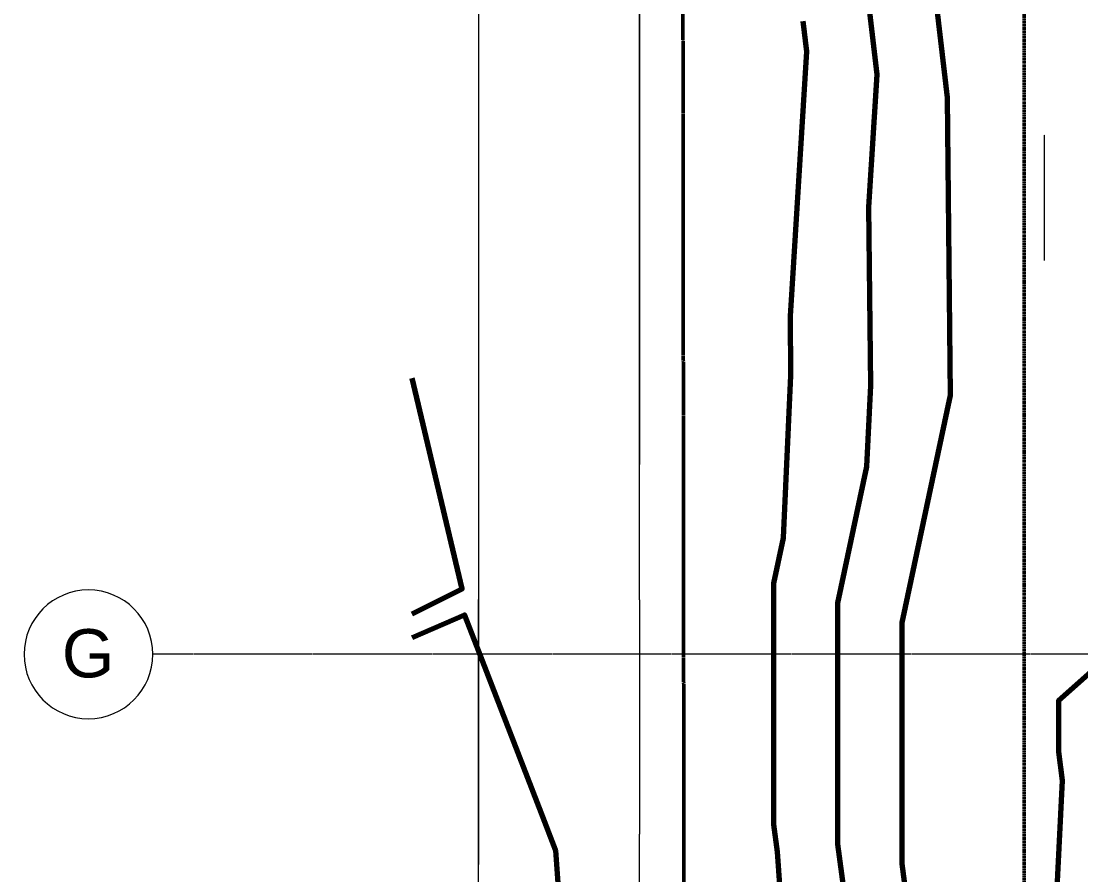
# Model space of a CAD drawing. Header units: inches. Extents: x -4235 to -464, y 9706 to 12425.
# Drawn here: x -4234.8 to -3839.6, y 10385 to 10703.3 of the extents above; entities that cross this region are included whole.
import ezdxf

# ---------------------------------------------------------------- set-up
doc = ezdxf.new("R2010")
doc.units = ezdxf.units.IN
doc.header["$MEASUREMENT"] = 0
for name, pattern in [('Dash 1_16_', [0.125, 0.0625, -0.0625]), ('Double Dash 3_8_', [1, 0.375, -0.125, 0.125, -0.125, 0.125, -0.125]), ('Grid Line 1_2_', [0.875, 0.5, -0.125, 0.125, -0.125]), ('Hidden 1_8_', [0.1875, 0.125, -0.0625])]:
    doc.linetypes.add(name, pattern=pattern)
for name, color, linetype, lineweight in [('0-1', 7, 'Continuous', 5), ('A-DETL-HDLN', 90, 'Hidden 1_8_', 9), ('C-PROP-LINE', 91, 'Double Dash 3_8_', 50), ('C-PROP-LINE-1', 91, 'Dash 1_16_', 50), ('C-TOPO', 7, 'Continuous', 9), ('C-TOPO-MAJR-1', 253, 'Continuous', 70), ('S-GRID-1', 1, 'Grid Line 1_2_', 9), ('S-GRID-IDEN', 1, 'Continuous', 9)]:
    doc.layers.add(name, color=color, linetype=linetype, lineweight=lineweight)
doc.styles.add('Arial_1', font='arial.ttf', dxfattribs={"height": 18})

# ---------------------------------------------------------------- blocks, each defined once
blk = doc.blocks.new('CTR  - Topography_rvt-1-BACKGROUND - 1ST FLOOR')
at = {"layer": 'C-TOPO'}
for p, q in [((-4064.23, 10787.58), (-4064.23, 10623.63)), ((-4064.23, 10787.58), (-4064.23, 10623.63)), ((-4004.17, 10737.44), (-4004.17, 10663.53)), ((-4004.17, 10663.53), (-4004.17, 10737.44)), ((-4004.17, 10623.61), (-4004.17, 10663.53)), ((-4004.17, 10663.53), (-4004.17, 10623.61)), ((-4064.23, 10623.63), (-4064.23, 10623.57)), ((-4064.23, 10623.63), (-4064.23, 10623.57)), ((-4064.23, 10623.57), (-4064.23, 10487.62)), ((-4064.23, 10623.57), (-4064.23, 10487.62)), ((-4004.17, 10623.61), (-4004.17, 10623.57)), ((-4004.17, 10623.57), (-4004.17, 10623.61)), ((-4004.17, 10593.66), (-4004.17, 10623.57)), ((-4004.17, 10623.57), (-4004.17, 10593.66)), ((-4004.17, 10537.99), (-4004.17, 10593.66)), ((-4004.17, 10593.66), (-4004.17, 10537.99)), ((-4004.17, 10487.59), (-4004.17, 10537.99)), ((-4004.17, 10487.59), (-4004.17, 10537.99)), ((-4064.23, 10487.57), (-4064.23, 10487.62)), ((-4064.23, 10487.62), (-4064.23, 10487.57)), ((-4064.23, 10487.53), (-4064.23, 10487.57)), ((-4064.23, 10487.53), (-4064.23, 10487.57)), ((-4064.23, 10487.53), (-4064.23, 10388.76)), ((-4064.23, 10388.76), (-4064.23, 10487.53)), ((-4004.17, 10487.56), (-4004.17, 10487.59)), ((-4004.17, 10487.56), (-4004.17, 10487.59)), ((-4004.17, 10487.56), (-4004.17, 10438.52)), ((-4004.17, 10487.56), (-4004.17, 10438.52)), ((-4004.17, 10438.52), (-4004.17, 10400.16)), ((-4004.17, 10438.52), (-4004.17, 10400.16)), ((-4004.17, 10316.77), (-4004.17, 10400.16)), ((-4004.17, 10316.77), (-4004.17, 10400.16)), ((-4064.23, 10334.79), (-4064.23, 10388.76)), ((-4064.23, 10334.79), (-4064.23, 10388.76))]:
    blk.add_line(p, q, dxfattribs=at)
at = {"layer": 'C-TOPO-MAJR-1', "flags": 128}
for points in [[(-3885.92, 10223.79), (-3892.72, 10279.72), (-3899.51, 10338.22), (-3906.29, 10389.09), (-3906.29, 10479.09), (-3888.25, 10563.85), (-3889.33, 10674.82), (-3895.87, 10731.31), (-3895.87, 10783.67), (-3885.92, 10818.99)], [(-3930.21, 10486.41), (-3919.38, 10537.26), (-3917.98, 10567.48), (-3918.63, 10634.06), (-3915.57, 10683.41), (-3919.5, 10717.31)], [(-3947.93, 10593.3), (-3941.81, 10692.01), (-3943.12, 10703.3)], [(-3954.13, 10493.73), (-3950.52, 10510.68), (-3947.71, 10571.11), (-3947.93, 10593.3)], [(-4088.96, 10482.33), (-4070.29, 10491.56), (-4088.96, 10570.17)], [(-3954.13, 10403.73), (-3954.13, 10421.73), (-3954.13, 10493.73)], [(-3930.21, 10396.41), (-3930.21, 10450.41), (-3930.21, 10486.41)], [(-4088.96, 10473.5), (-4069.43, 10481.89), (-4064.23, 10468.45)], [(-4064.23, 10468.45), (-4040.9, 10408.09), (-4035.53, 10394.21), (-4033.7, 10368.02), (-4030.68, 10324.73)], [(-3832.45, 10463.62), (-3847.95, 10449.9), (-3847.95, 10430.88), (-3846.52, 10420.13)], [(-3846.52, 10420.13), (-3853.79, 10274.42), (-3851.62, 10255.72), (-3849.45, 10237.85)], [(-3946.95, 10310.17), (-3952.77, 10393.55), (-3954.13, 10403.73)], [(-3923.23, 10324.2), (-3926.14, 10365.89), (-3930.21, 10396.41)]]:
    blk.add_lwpolyline(points, dxfattribs=at)
blk = doc.blocks.new('Family - ___-1878357-BACKGROUND - 1ST FLOOR')
at = {"layer": 'C-PROP-LINE'}
blk.add_line((-3989.42, 12089.69), (-3987.26, 10009.09), dxfattribs=at)
blk = doc.blocks.new('Family - ___-2835860-BACKGROUND - 1ST FLOOR')
at = {"layer": 'C-PROP-LINE-1'}
blk.add_line((-3860.72, 9980.19), (-3860.72, 11434.39), dxfattribs=at)
blk = doc.blocks.new('Family - ___-2835932-BACKGROUND - 1ST FLOOR')
at = {"layer": 'C-PROP-LINE-1'}
blk.add_line((-3860.72, 9980.19), (-3860.72, 12118.59), dxfattribs=at)
blk = doc.blocks.new('Grid - Grid Head - Circle-50561-BACKGROUND - 1ST FLOOR')
at = {"layer": 'S-GRID-IDEN'}
for start, end in [(360, 180), (180, 360)]:
    blk.add_arc((0, 0), 0.25, start, end, dxfattribs=at)

msp = doc.modelspace()

# ---------------------------------------------------------------- linework, layer by layer
at = {"layer": 'A-DETL-HDLN'}
msp.add_line((-3853.21, 10614.07), (-3853.21, 10660.91), dxfattribs=at)
at = {"layer": 'S-GRID-1'}
msp.add_line((-464.45, 10467.19), (-4185.7, 10467.19), dxfattribs=at)

# ---------------------------------------------------------------- block references
at = {"layer": '0-1'}
msp.add_blockref('CTR  - Topography_rvt-1-BACKGROUND - 1ST FLOOR', (0, 0), dxfattribs=at)
at = {"layer": 'C-PROP-LINE'}
msp.add_blockref('Family - ___-1878357-BACKGROUND - 1ST FLOOR', (0, 0), dxfattribs=at)
at = {"layer": 'C-PROP-LINE-1'}
for name in ['Family - ___-2835860-BACKGROUND - 1ST FLOOR', 'Family - ___-2835932-BACKGROUND - 1ST FLOOR']:
    msp.add_blockref(name, (0, 0), dxfattribs=at)
at = {"layer": 'S-GRID-IDEN', "xscale": 95.99999999999994, "yscale": 95.99999999999994, "zscale": 95.99999999999994, "rotation": 89.99999999999987}
msp.add_blockref('Grid - Grid Head - Circle-50561-BACKGROUND - 1ST FLOOR', (-4209.7, 10467.19), dxfattribs=at)

# ---------------------------------------------------------------- texts
at = {"layer": 'S-GRID-IDEN', "insert": (-4219.6, 10476.57), "char_height": 18, "width": 23.937, "attachment_point": 1, "style": 'Arial_1'}
msp.add_mtext('G', dxfattribs=at)

doc.saveas('drawing.dxf')
